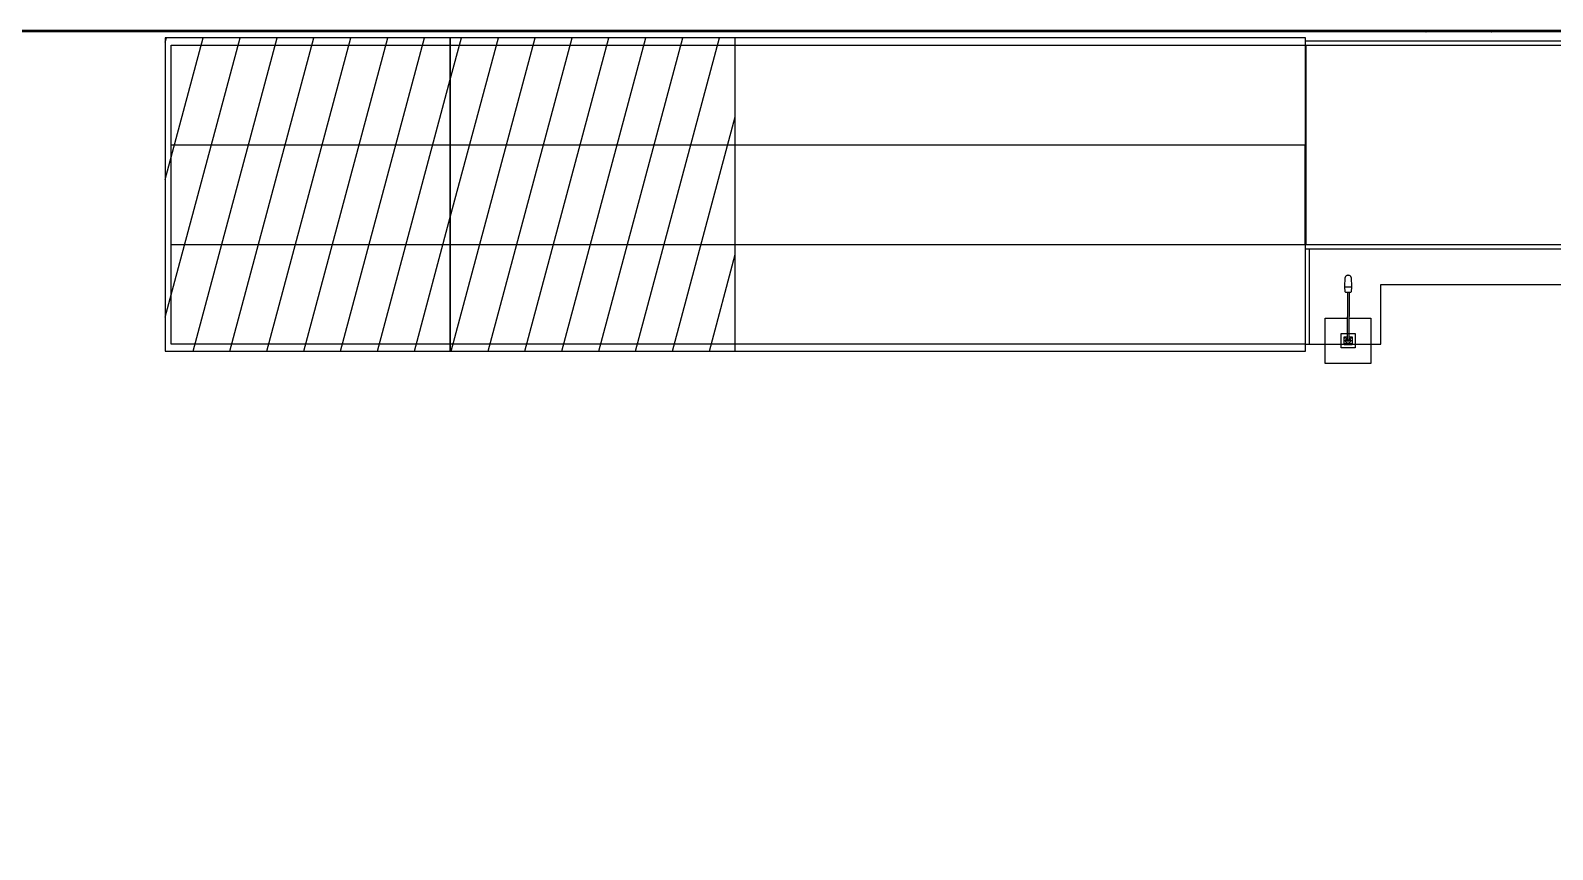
# Model space of a CAD drawing. Header units: metres. Extents: x 2872 to 3316, y -1435 to -1037.
# Drawn here: x 3217.64 to 3236.33, y -1074.56 to -1064.49 of the extents above; entities that cross this region are included whole.
import ezdxf

# ---------------------------------------------------------------- set-up
doc = ezdxf.new("R2010")
doc.units = ezdxf.units.M
doc.header["$MEASUREMENT"] = 0
for name, color, linetype in [('ARQUITETURA', 253, 'CONTINUOUS'), ('IMPLANTAÇÃO3', 1, 'CONTINUOUS'), ('IMPLANTAÇÃO4', 1, 'CONTINUOUS')]:
    doc.layers.add(name, color=color, linetype=linetype)
pattern_1 = [(75, (1075.61382, -41.7709), (-0.42259255, 0.11323333), [])]

msp = doc.modelspace()

# ---------------------------------------------------------------- hatches: boundary and pattern name
at = {"layer": 'IMPLANTAÇÃO3', "linetype": 'ByBlock'}
h = msp.add_hatch(dxfattribs=at)
h.set_pattern_fill('ANSI31', color=1, scale=3.5, angle=30)
h.set_pattern_definition(pattern_1)
h.paths.add_polyline_path([(3222.797, -1064.584), (3219.297, -1064.584), (3219.297, -1068.433), (3222.797, -1068.434)])
at = {"layer": 'IMPLANTAÇÃO4', "linetype": 'ByBlock'}
h = msp.add_hatch(dxfattribs=at)
h.set_pattern_fill('ANSI31', color=1, scale=3.5, angle=30)
h.set_pattern_definition(pattern_1)
h.paths.add_polyline_path([(3226.297, -1064.584), (3222.797, -1064.584), (3222.797, -1068.434), (3226.297, -1068.434)])

# ---------------------------------------------------------------- linework, layer by layer
at = {"layer": 'ARQUITETURA'}
for p, q in [((3244.968, -1064.511, 0), (3210.521, -1064.508, 0)), ((3244.968, -1064.494, 0), (3210.522, -1064.491, 0)), ((3219.297, -1064.583, 0), (3219.297, -1068.433, 0)), ((3233.297, -1064.584, 0), (3219.297, -1064.584, 0)), ((3219.367, -1068.346, 0), (3219.367, -1064.671, 0)), ((3219.367, -1064.672, 0), (3244.977, -1064.672, 0)), ((3233.296, -1067.122, 0), (3233.297, -1064.672, 0)), ((3233.297, -1068.434, 0), (3233.297, -1064.584, 0)), ((3233.297, -1068.347, 0), (3233.297, -1064.584, 0)), ((3233.297, -1064.619, 0), (3244.977, -1064.619, 0)), ((3233.297, -1064.672, 0), (3233.298, -1064.672, 0)), ((3233.297, -1064.679, 0), (3233.304, -1064.672, 0)), ((3233.297, -1064.672, 0), (3233.304, -1064.672, 0)), ((3233.297, -1064.685, 0), (3233.304, -1064.678, 0)), ((3233.297, -1064.691, 0), (3233.304, -1064.684, 0)), ((3233.297, -1064.697, 0), (3233.304, -1064.69, 0)), ((3233.297, -1064.703, 0), (3233.304, -1064.696, 0)), ((3233.297, -1064.71, 0), (3233.304, -1064.703, 0)), ((3233.297, -1064.716, 0), (3233.304, -1064.709, 0)), ((3233.297, -1064.722, 0), (3233.304, -1064.715, 0)), ((3233.297, -1064.728, 0), (3233.304, -1064.721, 0)), ((3233.304, -1064.672, 0), (3233.304, -1067.122, 0)), ((3233.304, -1064.672, 0), (3233.304, -1067.122, 0)), ((3233.297, -1064.734, 0), (3233.304, -1064.727, 0)), ((3233.297, -1064.74, 0), (3233.304, -1064.733, 0)), ((3233.297, -1064.747, 0), (3233.304, -1064.74, 0)), ((3233.297, -1064.753, 0), (3233.304, -1064.746, 0)), ((3233.297, -1064.759, 0), (3233.304, -1064.752, 0)), ((3233.297, -1064.765, 0), (3233.304, -1064.758, 0)), ((3233.297, -1064.771, 0), (3233.304, -1064.764, 0)), ((3233.297, -1064.778, 0), (3233.304, -1064.771, 0)), ((3233.297, -1064.784, 0), (3233.304, -1064.777, 0)), ((3233.297, -1064.79, 0), (3233.304, -1064.783, 0)), ((3233.297, -1064.796, 0), (3233.304, -1064.789, 0)), ((3233.297, -1064.802, 0), (3233.304, -1064.795, 0)), ((3233.297, -1064.809, 0), (3233.304, -1064.801, 0)), ((3233.297, -1064.815, 0), (3233.304, -1064.808, 0)), ((3233.297, -1064.821, 0), (3233.304, -1064.814, 0)), ((3233.297, -1064.827, 0), (3233.304, -1064.82, 0)), ((3233.297, -1064.833, 0), (3233.304, -1064.826, 0)), ((3233.297, -1064.839, 0), (3233.304, -1064.832, 0)), ((3233.297, -1064.846, 0), (3233.304, -1064.839, 0)), ((3233.297, -1064.852, 0), (3233.304, -1064.845, 0)), ((3233.297, -1064.858, 0), (3233.304, -1064.851, 0)), ((3233.297, -1064.864, 0), (3233.304, -1064.857, 0)), ((3233.297, -1064.87, 0), (3233.304, -1064.863, 0)), ((3233.297, -1064.877, 0), (3233.304, -1064.87, 0)), ((3233.297, -1064.883, 0), (3233.304, -1064.876, 0)), ((3233.297, -1064.889, 0), (3233.304, -1064.882, 0)), ((3233.297, -1064.895, 0), (3233.304, -1064.888, 0)), ((3233.297, -1064.901, 0), (3233.304, -1064.894, 0)), ((3233.297, -1064.908, 0), (3233.304, -1064.9, 0)), ((3233.297, -1064.914, 0), (3233.304, -1064.907, 0)), ((3233.297, -1064.92, 0), (3233.304, -1064.913, 0)), ((3233.297, -1064.926, 0), (3233.304, -1064.919, 0)), ((3233.297, -1064.932, 0), (3233.304, -1064.925, 0)), ((3233.297, -1064.938, 0), (3233.304, -1064.931, 0)), ((3233.297, -1064.945, 0), (3233.304, -1064.938, 0)), ((3233.297, -1064.951, 0), (3233.304, -1064.944, 0)), ((3233.297, -1064.957, 0), (3233.304, -1064.95, 0)), ((3233.297, -1064.963, 0), (3233.304, -1064.956, 0)), ((3233.297, -1064.969, 0), (3233.304, -1064.962, 0)), ((3233.297, -1064.976, 0), (3233.304, -1064.969, 0)), ((3233.297, -1064.982, 0), (3233.304, -1064.975, 0)), ((3233.297, -1064.988, 0), (3233.304, -1064.981, 0)), ((3233.297, -1064.994, 0), (3233.304, -1064.987, 0)), ((3233.297, -1065, 0), (3233.304, -1064.993, 0)), ((3233.297, -1065.007, 0), (3233.304, -1064.999, 0)), ((3233.297, -1065.013, 0), (3233.304, -1065.006, 0)), ((3233.297, -1065.019, 0), (3233.304, -1065.012, 0)), ((3233.297, -1065.025, 0), (3233.304, -1065.018, 0)), ((3233.297, -1065.031, 0), (3233.304, -1065.024, 0)), ((3233.297, -1065.037, 0), (3233.304, -1065.03, 0)), ((3233.297, -1065.044, 0), (3233.304, -1065.037, 0)), ((3233.297, -1065.05, 0), (3233.304, -1065.043, 0)), ((3233.297, -1065.056, 0), (3233.304, -1065.049, 0)), ((3233.297, -1065.062, 0), (3233.304, -1065.055, 0)), ((3233.297, -1065.068, 0), (3233.304, -1065.061, 0)), ((3233.297, -1065.075, 0), (3233.304, -1065.068, 0)), ((3233.297, -1065.081, 0), (3233.304, -1065.074, 0)), ((3233.297, -1065.087, 0), (3233.304, -1065.08, 0)), ((3233.297, -1065.093, 0), (3233.304, -1065.086, 0)), ((3233.297, -1065.099, 0), (3233.304, -1065.092, 0)), ((3233.297, -1065.106, 0), (3233.304, -1065.098, 0)), ((3233.297, -1065.112, 0), (3233.304, -1065.105, 0)), ((3233.297, -1065.118, 0), (3233.304, -1065.111, 0)), ((3233.297, -1065.124, 0), (3233.304, -1065.117, 0)), ((3233.297, -1065.13, 0), (3233.304, -1065.123, 0)), ((3233.297, -1065.136, 0), (3233.304, -1065.129, 0)), ((3233.297, -1065.143, 0), (3233.304, -1065.136, 0)), ((3233.297, -1065.149, 0), (3233.304, -1065.142, 0)), ((3233.297, -1065.155, 0), (3233.304, -1065.148, 0)), ((3233.297, -1065.161, 0), (3233.304, -1065.154, 0)), ((3233.297, -1065.167, 0), (3233.304, -1065.16, 0)), ((3233.297, -1065.174, 0), (3233.304, -1065.167, 0)), ((3233.297, -1065.18, 0), (3233.304, -1065.173, 0)), ((3233.297, -1065.186, 0), (3233.304, -1065.179, 0)), ((3233.297, -1065.192, 0), (3233.304, -1065.185, 0)), ((3233.297, -1065.198, 0), (3233.304, -1065.191, 0)), ((3233.297, -1065.205, 0), (3233.304, -1065.197, 0)), ((3233.297, -1065.211, 0), (3233.304, -1065.204, 0)), ((3233.297, -1065.217, 0), (3233.304, -1065.21, 0)), ((3233.297, -1065.223, 0), (3233.304, -1065.216, 0)), ((3233.297, -1065.229, 0), (3233.304, -1065.222, 0)), ((3233.297, -1065.235, 0), (3233.304, -1065.228, 0)), ((3233.297, -1065.242, 0), (3233.304, -1065.235, 0)), ((3233.297, -1065.248, 0), (3233.304, -1065.241, 0)), ((3233.297, -1065.254, 0), (3233.304, -1065.247, 0)), ((3233.297, -1065.26, 0), (3233.304, -1065.253, 0)), ((3233.297, -1065.266, 0), (3233.304, -1065.259, 0)), ((3233.297, -1065.273, 0), (3233.304, -1065.266, 0)), ((3233.297, -1065.279, 0), (3233.304, -1065.272, 0)), ((3233.297, -1065.285, 0), (3233.304, -1065.278, 0)), ((3233.297, -1065.291, 0), (3233.304, -1065.284, 0)), ((3233.297, -1065.297, 0), (3233.304, -1065.29, 0)), ((3233.297, -1065.304, 0), (3233.304, -1065.296, 0)), ((3233.297, -1065.31, 0), (3233.304, -1065.303, 0)), ((3233.297, -1065.316, 0), (3233.304, -1065.309, 0)), ((3233.297, -1065.322, 0), (3233.304, -1065.315, 0)), ((3233.297, -1065.328, 0), (3233.304, -1065.321, 0)), ((3233.297, -1065.334, 0), (3233.304, -1065.327, 0)), ((3233.297, -1065.341, 0), (3233.304, -1065.334, 0)), ((3233.297, -1065.347, 0), (3233.304, -1065.34, 0)), ((3233.297, -1065.353, 0), (3233.304, -1065.346, 0)), ((3233.297, -1065.359, 0), (3233.304, -1065.352, 0)), ((3233.297, -1065.365, 0), (3233.304, -1065.358, 0)), ((3233.297, -1065.372, 0), (3233.304, -1065.365, 0)), ((3233.297, -1065.378, 0), (3233.304, -1065.371, 0)), ((3233.297, -1065.384, 0), (3233.304, -1065.377, 0)), ((3233.297, -1065.39, 0), (3233.304, -1065.383, 0)), ((3233.297, -1065.396, 0), (3233.304, -1065.389, 0)), ((3233.297, -1065.403, 0), (3233.304, -1065.395, 0)), ((3233.297, -1065.409, 0), (3233.304, -1065.402, 0)), ((3233.297, -1065.415, 0), (3233.304, -1065.408, 0)), ((3233.297, -1065.421, 0), (3233.304, -1065.414, 0)), ((3233.297, -1065.427, 0), (3233.304, -1065.42, 0)), ((3233.297, -1065.433, 0), (3233.304, -1065.426, 0)), ((3233.297, -1065.44, 0), (3233.304, -1065.433, 0)), ((3233.297, -1065.446, 0), (3233.304, -1065.439, 0)), ((3233.297, -1065.452, 0), (3233.304, -1065.445, 0)), ((3233.297, -1065.458, 0), (3233.304, -1065.451, 0)), ((3233.297, -1065.464, 0), (3233.304, -1065.457, 0)), ((3233.297, -1065.471, 0), (3233.304, -1065.464, 0)), ((3233.297, -1065.477, 0), (3233.304, -1065.47, 0)), ((3233.297, -1065.483, 0), (3233.304, -1065.476, 0)), ((3233.297, -1065.489, 0), (3233.304, -1065.482, 0)), ((3233.297, -1065.495, 0), (3233.304, -1065.488, 0)), ((3233.297, -1065.502, 0), (3233.304, -1065.494, 0)), ((3233.297, -1065.508, 0), (3233.304, -1065.501, 0)), ((3233.297, -1065.514, 0), (3233.304, -1065.507, 0)), ((3233.297, -1065.52, 0), (3233.304, -1065.513, 0)), ((3233.297, -1065.526, 0), (3233.304, -1065.519, 0)), ((3233.297, -1065.533, 0), (3233.304, -1065.525, 0)), ((3233.297, -1065.539, 0), (3233.304, -1065.532, 0)), ((3233.297, -1065.545, 0), (3233.304, -1065.538, 0)), ((3233.297, -1065.551, 0), (3233.304, -1065.544, 0)), ((3233.297, -1065.557, 0), (3233.304, -1065.55, 0)), ((3233.297, -1065.563, 0), (3233.304, -1065.556, 0)), ((3233.297, -1065.57, 0), (3233.304, -1065.563, 0)), ((3233.297, -1065.576, 0), (3233.304, -1065.569, 0)), ((3233.297, -1065.582, 0), (3233.304, -1065.575, 0)), ((3233.297, -1065.588, 0), (3233.304, -1065.581, 0)), ((3233.297, -1065.594, 0), (3233.304, -1065.587, 0)), ((3233.297, -1065.601, 0), (3233.304, -1065.593, 0)), ((3233.297, -1065.607, 0), (3233.304, -1065.6, 0)), ((3233.297, -1065.613, 0), (3233.304, -1065.606, 0)), ((3233.297, -1065.619, 0), (3233.304, -1065.612, 0)), ((3233.297, -1065.625, 0), (3233.304, -1065.618, 0)), ((3233.297, -1065.632, 0), (3233.304, -1065.624, 0)), ((3233.297, -1065.638, 0), (3233.304, -1065.631, 0)), ((3233.297, -1065.644, 0), (3233.304, -1065.637, 0)), ((3233.297, -1065.65, 0), (3233.304, -1065.643, 0)), ((3233.297, -1065.656, 0), (3233.304, -1065.649, 0)), ((3233.297, -1065.662, 0), (3233.304, -1065.655, 0)), ((3233.297, -1065.669, 0), (3233.304, -1065.662, 0)), ((3233.297, -1065.675, 0), (3233.304, -1065.668, 0)), ((3233.297, -1065.681, 0), (3233.304, -1065.674, 0)), ((3233.297, -1065.687, 0), (3233.304, -1065.68, 0)), ((3233.297, -1065.693, 0), (3233.304, -1065.686, 0)), ((3233.297, -1065.7, 0), (3233.304, -1065.692, 0)), ((3233.297, -1065.706, 0), (3233.304, -1065.699, 0)), ((3233.297, -1065.712, 0), (3233.304, -1065.705, 0)), ((3233.297, -1065.718, 0), (3233.304, -1065.711, 0)), ((3233.297, -1065.724, 0), (3233.304, -1065.717, 0)), ((3233.297, -1065.731, 0), (3233.304, -1065.723, 0)), ((3233.297, -1065.737, 0), (3233.304, -1065.73, 0)), ((3233.297, -1065.743, 0), (3233.304, -1065.736, 0)), ((3233.297, -1065.749, 0), (3233.304, -1065.742, 0)), ((3233.297, -1065.755, 0), (3233.304, -1065.748, 0)), ((3233.297, -1065.761, 0), (3233.304, -1065.754, 0)), ((3233.297, -1065.768, 0), (3233.304, -1065.761, 0)), ((3233.297, -1065.774, 0), (3233.304, -1065.767, 0)), ((3233.297, -1065.78, 0), (3233.304, -1065.773, 0)), ((3233.297, -1065.786, 0), (3233.304, -1065.779, 0)), ((3233.297, -1065.792, 0), (3233.304, -1065.785, 0)), ((3233.297, -1065.799, 0), (3233.304, -1065.791, 0)), ((3233.297, -1065.805, 0), (3233.304, -1065.798, 0)), ((3233.297, -1065.811, 0), (3233.304, -1065.804, 0)), ((3233.297, -1065.817, 0), (3233.304, -1065.81, 0)), ((3233.297, -1065.823, 0), (3233.304, -1065.816, 0)), ((3233.297, -1065.83, 0), (3233.304, -1065.822, 0)), ((3233.297, -1065.836, 0), (3233.304, -1065.829, 0)), ((3233.297, -1065.842, 0), (3233.304, -1065.835, 0)), ((3233.297, -1065.848, 0), (3233.304, -1065.841, 0)), ((3233.297, -1065.854, 0), (3233.304, -1065.847, 0)), ((3219.367, -1065.897, 0), (3233.297, -1065.897, 0)), ((3233.297, -1065.86, 0), (3233.304, -1065.853, 0)), ((3233.297, -1065.867, 0), (3233.304, -1065.86, 0)), ((3233.297, -1065.873, 0), (3233.304, -1065.866, 0)), ((3233.297, -1065.879, 0), (3233.304, -1065.872, 0)), ((3233.297, -1065.885, 0), (3233.304, -1065.878, 0)), ((3233.297, -1065.891, 0), (3233.304, -1065.884, 0)), ((3233.297, -1065.898, 0), (3233.304, -1065.89, 0)), ((3233.297, -1065.904, 0), (3233.304, -1065.897, 0)), ((3233.297, -1065.91, 0), (3233.304, -1065.903, 0)), ((3233.297, -1065.916, 0), (3233.304, -1065.909, 0)), ((3233.297, -1065.922, 0), (3233.304, -1065.915, 0)), ((3233.297, -1065.929, 0), (3233.304, -1065.921, 0)), ((3233.297, -1065.935, 0), (3233.304, -1065.928, 0)), ((3233.297, -1065.941, 0), (3233.304, -1065.934, 0)), ((3233.297, -1065.947, 0), (3233.304, -1065.94, 0)), ((3233.297, -1065.953, 0), (3233.304, -1065.946, 0)), ((3233.297, -1065.959, 0), (3233.304, -1065.952, 0)), ((3233.297, -1065.966, 0), (3233.304, -1065.958, 0)), ((3233.297, -1065.972, 0), (3233.304, -1065.965, 0)), ((3233.297, -1065.978, 0), (3233.304, -1065.971, 0)), ((3233.297, -1065.984, 0), (3233.304, -1065.977, 0)), ((3233.297, -1065.99, 0), (3233.304, -1065.983, 0)), ((3233.297, -1065.997, 0), (3233.304, -1065.989, 0)), ((3233.297, -1066.003, 0), (3233.304, -1065.996, 0)), ((3233.297, -1066.009, 0), (3233.304, -1066.002, 0)), ((3233.297, -1066.015, 0), (3233.304, -1066.008, 0)), ((3233.297, -1066.021, 0), (3233.304, -1066.014, 0)), ((3233.297, -1066.028, 0), (3233.304, -1066.02, 0)), ((3233.297, -1066.034, 0), (3233.304, -1066.027, 0)), ((3233.297, -1066.04, 0), (3233.304, -1066.033, 0)), ((3233.297, -1066.046, 0), (3233.304, -1066.039, 0)), ((3233.297, -1066.052, 0), (3233.304, -1066.045, 0)), ((3233.297, -1066.058, 0), (3233.304, -1066.051, 0)), ((3233.297, -1066.065, 0), (3233.304, -1066.057, 0)), ((3233.297, -1066.071, 0), (3233.304, -1066.064, 0)), ((3233.297, -1066.077, 0), (3233.304, -1066.07, 0)), ((3233.297, -1066.083, 0), (3233.304, -1066.076, 0)), ((3233.297, -1066.089, 0), (3233.304, -1066.082, 0)), ((3233.297, -1066.096, 0), (3233.304, -1066.088, 0)), ((3233.297, -1066.102, 0), (3233.304, -1066.095, 0)), ((3233.297, -1066.108, 0), (3233.304, -1066.101, 0)), ((3233.297, -1066.114, 0), (3233.304, -1066.107, 0)), ((3233.297, -1066.12, 0), (3233.304, -1066.113, 0)), ((3233.297, -1066.127, 0), (3233.304, -1066.119, 0)), ((3233.297, -1066.133, 0), (3233.304, -1066.126, 0)), ((3233.297, -1066.139, 0), (3233.304, -1066.132, 0)), ((3233.297, -1066.145, 0), (3233.304, -1066.138, 0)), ((3233.297, -1066.151, 0), (3233.304, -1066.144, 0)), ((3233.297, -1066.157, 0), (3233.304, -1066.15, 0)), ((3233.297, -1066.164, 0), (3233.304, -1066.156, 0)), ((3233.297, -1066.17, 0), (3233.304, -1066.163, 0)), ((3233.297, -1066.176, 0), (3233.304, -1066.169, 0)), ((3233.297, -1066.182, 0), (3233.304, -1066.175, 0)), ((3233.297, -1066.188, 0), (3233.304, -1066.181, 0)), ((3233.297, -1066.195, 0), (3233.304, -1066.187, 0)), ((3233.297, -1066.201, 0), (3233.304, -1066.194, 0)), ((3233.297, -1066.207, 0), (3233.304, -1066.2, 0)), ((3233.297, -1066.213, 0), (3233.304, -1066.206, 0)), ((3233.297, -1066.219, 0), (3233.304, -1066.212, 0)), ((3233.297, -1066.226, 0), (3233.304, -1066.218, 0)), ((3233.297, -1066.232, 0), (3233.304, -1066.225, 0)), ((3233.297, -1066.238, 0), (3233.304, -1066.231, 0)), ((3233.297, -1066.244, 0), (3233.304, -1066.237, 0)), ((3233.297, -1066.25, 0), (3233.304, -1066.243, 0)), ((3233.297, -1066.256, 0), (3233.304, -1066.249, 0)), ((3233.297, -1066.263, 0), (3233.304, -1066.255, 0)), ((3233.297, -1066.269, 0), (3233.304, -1066.262, 0)), ((3233.297, -1066.275, 0), (3233.304, -1066.268, 0)), ((3233.297, -1066.281, 0), (3233.304, -1066.274, 0)), ((3233.297, -1066.287, 0), (3233.304, -1066.28, 0)), ((3233.297, -1066.294, 0), (3233.304, -1066.286, 0)), ((3233.297, -1066.3, 0), (3233.304, -1066.293, 0)), ((3233.297, -1066.306, 0), (3233.304, -1066.299, 0)), ((3233.297, -1066.312, 0), (3233.304, -1066.305, 0)), ((3233.297, -1066.318, 0), (3233.304, -1066.311, 0)), ((3233.297, -1066.325, 0), (3233.304, -1066.317, 0)), ((3233.297, -1066.331, 0), (3233.304, -1066.324, 0)), ((3233.297, -1066.337, 0), (3233.304, -1066.33, 0)), ((3233.297, -1066.343, 0), (3233.304, -1066.336, 0)), ((3233.297, -1066.349, 0), (3233.304, -1066.342, 0)), ((3233.297, -1066.356, 0), (3233.304, -1066.348, 0)), ((3233.297, -1066.362, 0), (3233.304, -1066.354, 0)), ((3233.297, -1066.368, 0), (3233.304, -1066.361, 0)), ((3233.297, -1066.374, 0), (3233.304, -1066.367, 0)), ((3233.297, -1066.38, 0), (3233.304, -1066.373, 0)), ((3233.297, -1066.386, 0), (3233.304, -1066.379, 0)), ((3233.297, -1066.393, 0), (3233.304, -1066.385, 0)), ((3233.297, -1066.399, 0), (3233.304, -1066.392, 0)), ((3233.297, -1066.405, 0), (3233.304, -1066.398, 0)), ((3233.297, -1066.411, 0), (3233.304, -1066.404, 0)), ((3233.297, -1066.417, 0), (3233.304, -1066.41, 0)), ((3233.297, -1066.424, 0), (3233.304, -1066.416, 0)), ((3233.297, -1066.43, 0), (3233.304, -1066.423, 0)), ((3233.297, -1066.436, 0), (3233.304, -1066.429, 0)), ((3233.297, -1066.442, 0), (3233.304, -1066.435, 0)), ((3233.297, -1066.448, 0), (3233.304, -1066.441, 0)), ((3233.297, -1066.455, 0), (3233.304, -1066.447, 0)), ((3233.297, -1066.461, 0), (3233.304, -1066.453, 0)), ((3233.297, -1066.467, 0), (3233.304, -1066.46, 0)), ((3233.297, -1066.473, 0), (3233.304, -1066.466, 0)), ((3233.297, -1066.479, 0), (3233.304, -1066.472, 0)), ((3233.297, -1066.485, 0), (3233.304, -1066.478, 0)), ((3233.297, -1066.492, 0), (3233.304, -1066.484, 0)), ((3233.297, -1066.498, 0), (3233.304, -1066.491, 0)), ((3233.297, -1066.504, 0), (3233.304, -1066.497, 0)), ((3233.297, -1066.51, 0), (3233.304, -1066.503, 0)), ((3233.297, -1066.516, 0), (3233.304, -1066.509, 0)), ((3233.297, -1066.523, 0), (3233.304, -1066.515, 0)), ((3233.297, -1066.529, 0), (3233.304, -1066.522, 0)), ((3233.297, -1066.535, 0), (3233.304, -1066.528, 0)), ((3233.297, -1066.541, 0), (3233.304, -1066.534, 0)), ((3233.297, -1066.547, 0), (3233.304, -1066.54, 0)), ((3233.297, -1066.554, 0), (3233.304, -1066.546, 0)), ((3233.297, -1066.56, 0), (3233.304, -1066.552, 0)), ((3233.297, -1066.566, 0), (3233.304, -1066.559, 0)), ((3233.297, -1066.572, 0), (3233.304, -1066.565, 0)), ((3233.297, -1066.578, 0), (3233.304, -1066.571, 0)), ((3233.297, -1066.584, 0), (3233.304, -1066.577, 0)), ((3233.297, -1066.591, 0), (3233.304, -1066.583, 0)), ((3233.297, -1066.597, 0), (3233.304, -1066.59, 0)), ((3233.297, -1066.603, 0), (3233.304, -1066.596, 0)), ((3233.297, -1066.609, 0), (3233.304, -1066.602, 0)), ((3233.297, -1066.615, 0), (3233.304, -1066.608, 0)), ((3233.297, -1066.622, 0), (3233.304, -1066.614, 0)), ((3233.297, -1066.628, 0), (3233.304, -1066.621, 0)), ((3233.297, -1066.634, 0), (3233.304, -1066.627, 0)), ((3233.297, -1066.64, 0), (3233.304, -1066.633, 0)), ((3233.297, -1066.646, 0), (3233.304, -1066.639, 0)), ((3233.297, -1066.653, 0), (3233.304, -1066.645, 0)), ((3233.297, -1066.659, 0), (3233.304, -1066.651, 0)), ((3233.297, -1066.665, 0), (3233.304, -1066.658, 0)), ((3233.297, -1066.671, 0), (3233.304, -1066.664, 0)), ((3233.297, -1066.677, 0), (3233.304, -1066.67, 0)), ((3233.297, -1066.683, 0), (3233.304, -1066.676, 0)), ((3233.297, -1066.69, 0), (3233.304, -1066.682, 0)), ((3233.297, -1066.696, 0), (3233.304, -1066.689, 0)), ((3233.297, -1066.702, 0), (3233.304, -1066.695, 0)), ((3233.297, -1066.708, 0), (3233.304, -1066.701, 0)), ((3233.297, -1066.714, 0), (3233.304, -1066.707, 0)), ((3233.297, -1066.721, 0), (3233.304, -1066.713, 0)), ((3233.297, -1066.727, 0), (3233.304, -1066.72, 0)), ((3233.297, -1066.733, 0), (3233.304, -1066.726, 0)), ((3233.297, -1066.739, 0), (3233.304, -1066.732, 0)), ((3233.297, -1066.745, 0), (3233.304, -1066.738, 0)), ((3233.297, -1066.752, 0), (3233.304, -1066.744, 0)), ((3233.297, -1066.758, 0), (3233.304, -1066.75, 0)), ((3233.297, -1066.764, 0), (3233.304, -1066.757, 0)), ((3233.297, -1066.77, 0), (3233.304, -1066.763, 0)), ((3233.297, -1066.776, 0), (3233.304, -1066.769, 0)), ((3233.297, -1066.782, 0), (3233.304, -1066.775, 0)), ((3233.297, -1066.789, 0), (3233.304, -1066.781, 0)), ((3233.296, -1066.912, 0), (3233.304, -1066.905, 0)), ((3233.296, -1066.919, 0), (3233.304, -1066.911, 0)), ((3233.296, -1066.925, 0), (3233.304, -1066.918, 0)), ((3233.296, -1066.931, 0), (3233.304, -1066.924, 0)), ((3233.296, -1066.937, 0), (3233.304, -1066.93, 0)), ((3233.296, -1066.943, 0), (3233.304, -1066.936, 0)), ((3233.296, -1066.95, 0), (3233.304, -1066.942, 0)), ((3233.296, -1066.956, 0), (3233.304, -1066.948, 0)), ((3233.296, -1066.962, 0), (3233.304, -1066.955, 0)), ((3233.296, -1066.968, 0), (3233.304, -1066.961, 0)), ((3233.296, -1066.974, 0), (3233.304, -1066.967, 0)), ((3233.297, -1066.795, 0), (3233.304, -1066.788, 0)), ((3233.297, -1066.801, 0), (3233.304, -1066.794, 0)), ((3233.297, -1066.807, 0), (3233.304, -1066.8, 0)), ((3233.297, -1066.813, 0), (3233.304, -1066.806, 0)), ((3233.297, -1066.82, 0), (3233.304, -1066.812, 0)), ((3233.297, -1066.826, 0), (3233.304, -1066.819, 0)), ((3233.297, -1066.832, 0), (3233.304, -1066.825, 0)), ((3233.297, -1066.838, 0), (3233.304, -1066.831, 0)), ((3233.297, -1066.844, 0), (3233.304, -1066.837, 0)), ((3233.297, -1066.851, 0), (3233.304, -1066.843, 0)), ((3233.297, -1066.857, 0), (3233.304, -1066.849, 0)), ((3233.297, -1066.863, 0), (3233.304, -1066.856, 0)), ((3233.297, -1066.869, 0), (3233.304, -1066.862, 0)), ((3233.297, -1066.875, 0), (3233.304, -1066.868, 0)), ((3233.297, -1066.881, 0), (3233.304, -1066.874, 0)), ((3233.296, -1066.888, 0), (3233.304, -1066.88, 0)), ((3233.296, -1066.894, 0), (3233.304, -1066.887, 0)), ((3233.296, -1066.9, 0), (3233.304, -1066.893, 0)), ((3233.296, -1066.906, 0), (3233.304, -1066.899, 0)), ((3219.367, -1067.122, 0), (3233.304, -1067.122, 0)), ((3233.296, -1066.98, 0), (3233.304, -1066.973, 0)), ((3233.296, -1066.987, 0), (3233.304, -1066.979, 0)), ((3233.296, -1066.993, 0), (3233.304, -1066.986, 0)), ((3233.296, -1066.999, 0), (3233.304, -1066.992, 0)), ((3233.296, -1067.005, 0), (3233.304, -1066.998, 0)), ((3233.296, -1067.011, 0), (3233.304, -1067.004, 0)), ((3233.296, -1067.018, 0), (3233.304, -1067.01, 0)), ((3233.296, -1067.024, 0), (3233.304, -1067.017, 0)), ((3233.296, -1067.03, 0), (3233.304, -1067.023, 0)), ((3233.296, -1067.036, 0), (3233.304, -1067.029, 0)), ((3233.296, -1067.042, 0), (3233.304, -1067.035, 0)), ((3233.296, -1067.049, 0), (3233.304, -1067.041, 0)), ((3233.296, -1067.055, 0), (3233.304, -1067.047, 0)), ((3233.296, -1067.061, 0), (3233.304, -1067.054, 0)), ((3233.296, -1067.067, 0), (3233.304, -1067.06, 0)), ((3233.296, -1067.073, 0), (3233.304, -1067.066, 0)), ((3233.296, -1067.079, 0), (3233.304, -1067.072, 0)), ((3233.296, -1067.086, 0), (3233.304, -1067.078, 0)), ((3233.296, -1067.092, 0), (3233.304, -1067.085, 0)), ((3233.296, -1067.098, 0), (3233.304, -1067.091, 0)), ((3233.296, -1067.104, 0), (3233.304, -1067.097, 0)), ((3233.296, -1067.11, 0), (3233.304, -1067.103, 0)), ((3233.296, -1067.117, 0), (3233.304, -1067.109, 0)), ((3233.296, -1067.122, 0), (3238.283, -1067.122, 0)), ((3233.297, -1067.122, 0), (3233.304, -1067.116, 0)), ((3233.304, -1067.122, 0), (3233.304, -1067.122, 0)), ((3233.297, -1067.174, 0), (3238.283, -1067.174, 0)), ((3233.349, -1068.347, 0), (3233.349, -1067.174, 0)), ((3233.783, -1067.642, 0), (3233.788, -1067.527, 0)), ((3233.816, -1067.5, 0), (3233.83, -1067.5, 0)), ((3233.858, -1067.527, 0), (3233.863, -1067.642, 0)), ((3233.788, -1067.705, 0), (3233.783, -1067.642, 0)), ((3233.783, -1067.642, 0), (3233.863, -1067.642, 0)), ((3233.851, -1067.712, 0), (3233.795, -1067.712, 0)), ((3233.813, -1067.712, 0), (3233.812, -1068.306, 0)), ((3233.834, -1067.712, 0), (3233.833, -1068.306, 0)), ((3233.863, -1067.642, 0), (3233.858, -1067.705, 0)), ((3234.224, -1067.612, 0), (3238.389, -1067.612, 0)), ((3234.224, -1068.347, 0), (3234.224, -1067.612, 0)), ((3233.542, -1068.586, 0), (3233.542, -1068.026, 0)), ((3233.542, -1068.026, 0), (3233.812, -1068.026, 0)), ((3233.833, -1068.026, 0), (3234.102, -1068.026, 0)), ((3234.102, -1068.026, 0), (3234.102, -1068.586, 0)), ((3233.735, -1068.393, 0), (3233.735, -1068.218, 0)), ((3233.735, -1068.218, 0), (3233.91, -1068.218, 0)), ((3233.773, -1068.355, 0), (3233.773, -1068.257, 0)), ((3233.773, -1068.257, 0), (3233.812, -1068.257, 0)), ((3233.786, -1068.27, 0), (3233.781, -1068.27, 0)), ((3233.786, -1068.275, 0), (3233.786, -1068.265, 0)), ((3233.786, -1068.27, 0), (3233.791, -1068.27, 0)), ((3233.833, -1068.257, 0), (3233.871, -1068.257, 0)), ((3233.853, -1068.27, 0), (3233.858, -1068.27, 0)), ((3233.858, -1068.265, 0), (3233.858, -1068.275, 0)), ((3233.858, -1068.27, 0), (3233.863, -1068.27, 0)), ((3233.871, -1068.257, 0), (3233.871, -1068.355, 0)), ((3233.91, -1068.218, 0), (3233.91, -1068.393, 0)), ((3219.297, -1068.434, 0), (3233.297, -1068.434, 0)), ((3233.297, -1068.347, 0), (3219.367, -1068.347, 0)), ((3233.297, -1068.347, 0), (3233.349, -1068.347, 0)), ((3233.349, -1068.347, 0), (3234.224, -1068.347, 0)), ((3233.91, -1068.393, 0), (3233.735, -1068.393, 0)), ((3233.791, -1068.305, 0), (3233.773, -1068.305, 0)), ((3233.791, -1068.307, 0), (3233.773, -1068.307, 0)), ((3233.871, -1068.355, 0), (3233.773, -1068.355, 0)), ((3233.786, -1068.342, 0), (3233.781, -1068.342, 0)), ((3233.786, -1068.336, 0), (3233.786, -1068.347, 0)), ((3233.791, -1068.342, 0), (3233.786, -1068.342, 0)), ((3233.812, -1068.295, 0), (3233.833, -1068.295, 0)), ((3233.812, -1068.306, 0), (3233.833, -1068.306, 0)), ((3233.821, -1068.307, 0), (3233.821, -1068.305, 0)), ((3233.821, -1068.307, 0), (3233.823, -1068.305, 0)), ((3233.823, -1068.307, 0), (3233.821, -1068.305, 0)), ((3233.823, -1068.305, 0), (3233.821, -1068.305, 0)), ((3233.823, -1068.307, 0), (3233.821, -1068.307, 0)), ((3233.821, -1068.355, 0), (3233.821, -1068.337, 0)), ((3233.823, -1068.307, 0), (3233.823, -1068.305, 0)), ((3233.823, -1068.355, 0), (3233.823, -1068.337, 0)), ((3233.858, -1068.342, 0), (3233.853, -1068.342, 0)), ((3233.871, -1068.305, 0), (3233.854, -1068.305, 0)), ((3233.871, -1068.307, 0), (3233.854, -1068.307, 0)), ((3233.858, -1068.336, 0), (3233.858, -1068.347, 0)), ((3233.858, -1068.342, 0), (3233.863, -1068.342, 0)), ((3234.102, -1068.586, 0), (3233.542, -1068.586, 0))]:
    msp.add_line(p, q, dxfattribs=at)
for centre, radius in [((3217.797, -1064.5, 0), 0.00875), ((3218.606, -1064.5, 0), 0.00875), ((3219.414, -1064.5, 0), 0.00875), ((3220.223, -1064.5, 0), 0.00875), ((3221.031, -1064.5, 0), 0.00875), ((3221.84, -1064.5, 0), 0.00875), ((3222.648, -1064.501, 0), 0.00875), ((3223.457, -1064.501, 0), 0.00875), ((3224.265, -1064.501, 0), 0.00875), ((3225.074, -1064.501, 0), 0.00875), ((3225.882, -1064.501, 0), 0.00875), ((3226.691, -1064.501, 0), 0.00875), ((3227.499, -1064.501, 0), 0.00875), ((3228.308, -1064.501, 0), 0.00875), ((3229.116, -1064.501, 0), 0.00875), ((3229.925, -1064.501, 0), 0.00875), ((3230.733, -1064.501, 0), 0.00875), ((3231.542, -1064.501, 0), 0.00875), ((3232.35, -1064.501, 0), 0.00875), ((3233.159, -1064.501, 0), 0.00875), ((3233.967, -1064.501, 0), 0.00875), ((3234.776, -1064.502, 0), 0.00875), ((3235.584, -1064.502, 0), 0.00875), ((3233.786, -1068.27, 0), 0.0035), ((3233.858, -1068.27, 0), 0.0035), ((3233.786, -1068.342, 0), 0.0035), ((3233.858, -1068.342, 0), 0.0035)]:
    msp.add_circle(centre, radius, dxfattribs=at)
for centre, radius, start, end in [((3233.816, -1067.528, 0), 0.028, 89.9951, 177.5824), ((3233.83, -1067.528, 0), 0.028, 2.4079, 89.9951), ((3233.795, -1067.705, 0), 0.007, 179.9951, 269.9951), ((3233.851, -1067.705, 0), 0.007, 269.9951, 359.9951), ((3233.822, -1068.306, 0), 0.0315, 107.7867, 68.8267), ((3233.822, -1068.306, 0), 0.0283, 109.8419, 66.3397), ((3271.96, -1118.769, 0), 55.441, 122.3099, 136.363)]:
    msp.add_arc(centre, radius, start, end, dxfattribs=at)
at = {"layer": 'IMPLANTAÇÃO3', "color": 1, "linetype": 'ByBlock', "elevation": 0}
msp.add_lwpolyline([(3219.297, -1064.584), (3219.297, -1068.433), (3222.797, -1068.434), (3222.797, -1064.584), (3219.297, -1064.584)], dxfattribs=at)
at = {"layer": 'IMPLANTAÇÃO4', "color": 1, "linetype": 'ByBlock', "elevation": 0}
msp.add_lwpolyline([(3226.297, -1064.584), (3222.797, -1064.584), (3222.797, -1068.434), (3226.297, -1068.434)], close=True, dxfattribs=at)

doc.saveas('drawing.dxf')
